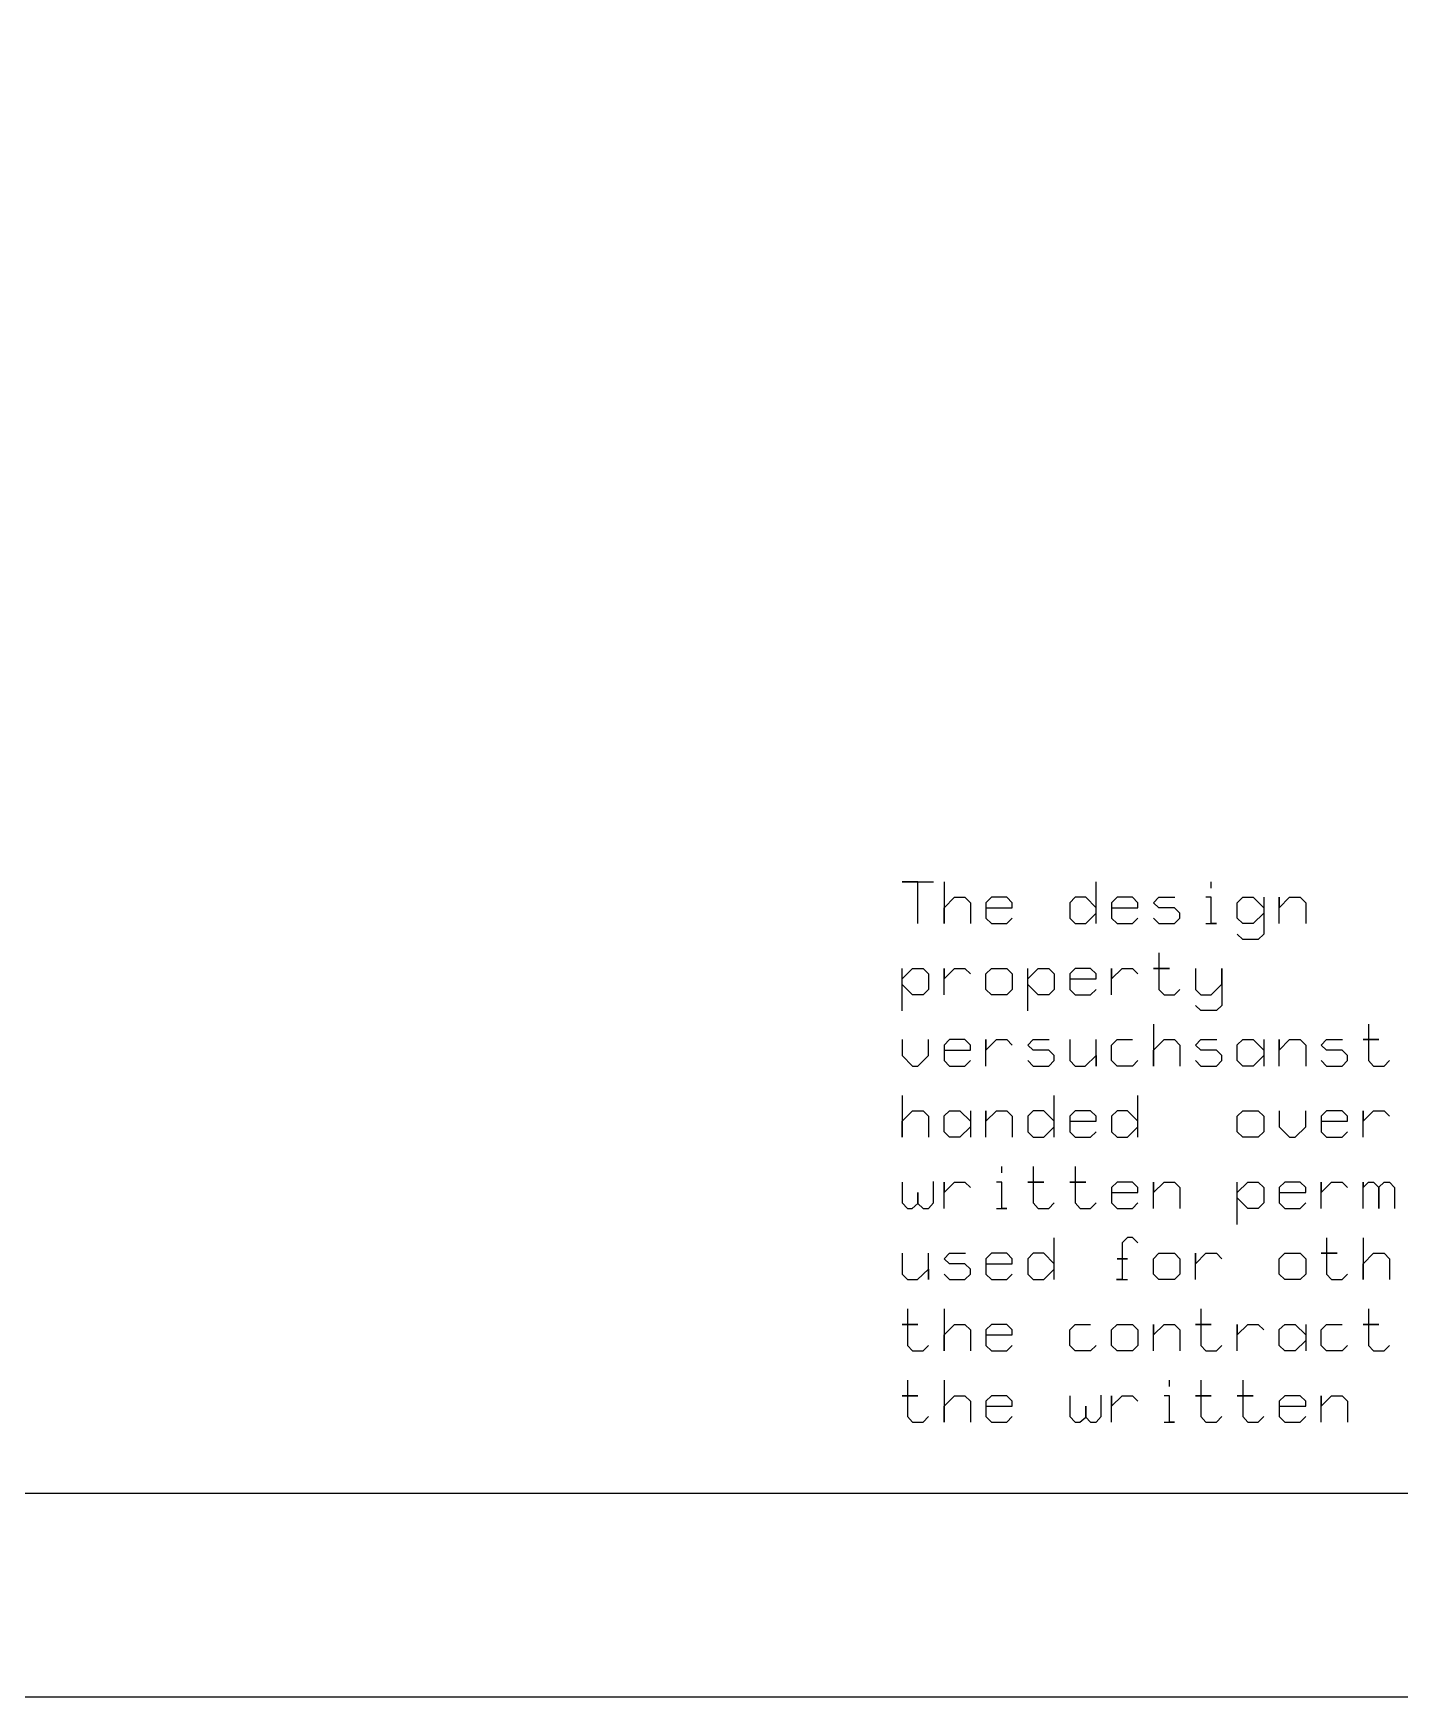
# Model space of a CAD drawing. Header units: millimetres. Extents: x 144707 to 335107, y -68023 to 180297.
# Drawn here: x 288591 to 295305, y 114398 to 122574 of the extents above; entities that cross this region are included whole.
import ezdxf

# ---------------------------------------------------------------- set-up
doc = ezdxf.new("R2010")
doc.units = ezdxf.units.MM
doc.layers.add('11', color=7, linetype='Continuous')

# ---------------------------------------------------------------- blocks, each defined once
blk = doc.blocks.new('A$C3242291E')
at = {"layer": '11', "color": 7, "linetype": 'Continuous'}
for points in [[(0, 0), (175200, 0), (175200, 65899.2), (0, 65899.2), (0, 0)], [(1000, 1000), (174200, 1000), (174200, 64899.2), (1000, 64899.2), (1000, 1000)], [(148231, 3800), (148231, 3902.9), (148231, 4005.9), (148231, 4005.9), (148153, 4005.9), (148153, 4005.9), (148307, 4005.9)], [(148359, 4005.9), (148359, 3902.9), (148359, 3800), (148359, 3800), (148359, 3878.2), (148359, 3878.2), (148410, 3929.7), (148410, 3929.7), (148462, 3929.7), (148462, 3929.7), (148489, 3902.9), (148489, 3902.9), (148489, 3800)], [(148565, 3878.2), (148694, 3878.2), (148694, 3878.2), (148694, 3902.9), (148694, 3902.9), (148668, 3929.7), (148668, 3929.7), (148592, 3929.7), (148592, 3929.7), (148565, 3902.9), (148565, 3902.9), (148565, 3826.8), (148565, 3826.8), (148592, 3800), (148592, 3800), (148668, 3800), (148668, 3800), (148694, 3826.8)], [(149106, 3800), (149106, 3878.2), (149106, 3878.2), (149055, 3929.7), (149055, 3929.7), (149003, 3929.7), (149003, 3929.7), (148977, 3902.9), (148977, 3902.9), (148977, 3826.8), (148977, 3826.8), (149003, 3800), (149003, 3800), (149055, 3800), (149055, 3800), (149106, 3851.5), (149106, 3851.5), (149106, 4005.9)], [(149182, 3878.2), (149312, 3878.2), (149312, 3878.2), (149312, 3902.9), (149312, 3902.9), (149285, 3929.7), (149285, 3929.7), (149209, 3929.7), (149209, 3929.7), (149182, 3902.9), (149182, 3902.9), (149182, 3826.8), (149182, 3826.8), (149209, 3800), (149209, 3800), (149285, 3800), (149285, 3800), (149312, 3826.8)], [(149388, 3826.8), (149415, 3800), (149415, 3800), (149491, 3800), (149491, 3800), (149518, 3826.8), (149518, 3826.8), (149518, 3851.5), (149518, 3851.5), (149491, 3878.2), (149491, 3878.2), (149415, 3878.2), (149415, 3878.2), (149388, 3902.9), (149388, 3902.9), (149415, 3929.7), (149415, 3929.7), (149493, 3929.7)], [(149646, 3800), (149697, 3800), (149697, 3800), (149672, 3800), (149672, 3800), (149672, 3929.7), (149672, 3929.7), (149646, 3929.7)], [(149672, 3975), (149672, 4005.9)], [(149930, 3929.7), (149930, 3851.5), (149930, 3851.5), (149878, 3800), (149878, 3800), (149827, 3800), (149827, 3800), (149800, 3826.8), (149800, 3826.8), (149800, 3902.9), (149800, 3902.9), (149827, 3929.7), (149827, 3929.7), (149878, 3929.7), (149878, 3929.7), (149930, 3878.2), (149930, 3878.2), (149930, 3748.5), (149930, 3748.5), (149903, 3721.8), (149903, 3721.8), (149827, 3721.8), (149827, 3721.8), (149800, 3748.5)], [(150006, 3800), (150006, 3929.7), (150006, 3929.7), (150006, 3878.2), (150006, 3878.2), (150057, 3929.7), (150057, 3929.7), (150109, 3929.7), (150109, 3929.7), (150136, 3902.9), (150136, 3902.9), (150136, 3800)], [(149415, 3655.9), (149415, 3579.7), (149415, 3579.7), (149388, 3579.7), (149388, 3579.7), (149467, 3579.7), (149467, 3579.7), (149415, 3579.7), (149415, 3579.7), (149415, 3476.8), (149415, 3476.8), (149440, 3450), (149440, 3450), (149491, 3450), (149491, 3450), (149518, 3476.8)], [(148153, 3371.8), (148153, 3528.2), (148153, 3528.2), (148204, 3579.7), (148204, 3579.7), (148256, 3579.7), (148256, 3579.7), (148283, 3552.9), (148283, 3552.9), (148283, 3476.8), (148283, 3476.8), (148256, 3450), (148256, 3450), (148204, 3450), (148204, 3450), (148153, 3501.5), (148153, 3501.5), (148153, 3579.7)], [(148359, 3450), (148359, 3579.7), (148359, 3579.7), (148359, 3528.2), (148359, 3528.2), (148410, 3579.7), (148410, 3579.7), (148462, 3579.7), (148462, 3579.7), (148489, 3552.9)], [(148668, 3450), (148592, 3450), (148592, 3450), (148565, 3476.8), (148565, 3476.8), (148565, 3552.9), (148565, 3552.9), (148592, 3579.7), (148592, 3579.7), (148668, 3579.7), (148668, 3579.7), (148694, 3552.9), (148694, 3552.9), (148694, 3476.8), (148694, 3476.8), (148668, 3450), (148668, 3450), (148592, 3450)], [(148771, 3371.8), (148771, 3528.2), (148771, 3528.2), (148822, 3579.7), (148822, 3579.7), (148874, 3579.7), (148874, 3579.7), (148900, 3552.9), (148900, 3552.9), (148900, 3476.8), (148900, 3476.8), (148874, 3450), (148874, 3450), (148822, 3450), (148822, 3450), (148771, 3501.5), (148771, 3501.5), (148771, 3579.7)], [(148977, 3528.2), (149106, 3528.2), (149106, 3528.2), (149106, 3552.9), (149106, 3552.9), (149079, 3579.7), (149079, 3579.7), (149003, 3579.7), (149003, 3579.7), (148977, 3552.9), (148977, 3552.9), (148977, 3476.8), (148977, 3476.8), (149003, 3450), (149003, 3450), (149079, 3450), (149079, 3450), (149106, 3476.8)], [(149182, 3450), (149182, 3579.7), (149182, 3579.7), (149182, 3528.2), (149182, 3528.2), (149234, 3579.7), (149234, 3579.7), (149285, 3579.7), (149285, 3579.7), (149312, 3552.9)], [(149594, 3580.1), (149594, 3475.9), (149594, 3475.9), (149620, 3450), (149620, 3450), (149671, 3450), (149671, 3450), (149724, 3501.7), (149724, 3501.7), (149724, 3580.1), (149724, 3580.1), (149724, 3398.1), (149724, 3398.1), (149698, 3372.2), (149698, 3372.2), (149621, 3372.2), (149621, 3372.2), (149594, 3398.1)], [(149388, 3305.9), (149388, 3202.9), (149388, 3100), (149388, 3100), (149388, 3178.2), (149388, 3178.2), (149440, 3229.7), (149440, 3229.7), (149491, 3229.7), (149491, 3229.7), (149518, 3202.9), (149518, 3202.9), (149518, 3100)], [(150445, 3305.9), (150445, 3229.7), (150445, 3229.7), (150418, 3229.7), (150418, 3229.7), (150496, 3229.7), (150496, 3229.7), (150445, 3229.7), (150445, 3229.7), (150445, 3126.8), (150445, 3126.8), (150469, 3100), (150469, 3100), (150521, 3100), (150521, 3100), (150547, 3126.8)], [(148153, 3229.7), (148153, 3151.5), (148153, 3151.5), (148204, 3100), (148204, 3100), (148231, 3100), (148231, 3100), (148283, 3151.5), (148283, 3151.5), (148283, 3229.7)], [(148359, 3178.2), (148489, 3178.2), (148489, 3178.2), (148489, 3202.9), (148489, 3202.9), (148462, 3229.7), (148462, 3229.7), (148386, 3229.7), (148386, 3229.7), (148359, 3202.9), (148359, 3202.9), (148359, 3126.8), (148359, 3126.8), (148386, 3100), (148386, 3100), (148462, 3100), (148462, 3100), (148489, 3126.8)], [(148565, 3100), (148565, 3229.7), (148565, 3229.7), (148565, 3178.2), (148565, 3178.2), (148616, 3229.7), (148616, 3229.7), (148668, 3229.7), (148668, 3229.7), (148694, 3202.9)], [(148771, 3126.8), (148797, 3100), (148797, 3100), (148874, 3100), (148874, 3100), (148900, 3126.8), (148900, 3126.8), (148900, 3151.5), (148900, 3151.5), (148874, 3178.2), (148874, 3178.2), (148797, 3178.2), (148797, 3178.2), (148771, 3202.9), (148771, 3202.9), (148797, 3229.7), (148797, 3229.7), (148876, 3229.7)], [(148977, 3229.7), (148977, 3126.8), (148977, 3126.8), (149003, 3100), (149003, 3100), (149053, 3100), (149053, 3100), (149106, 3151.5), (149106, 3151.5), (149106, 3100), (149106, 3100), (149106, 3229.7)], [(149312, 3126.8), (149285, 3100), (149285, 3100), (149209, 3100), (149209, 3100), (149182, 3126.8), (149182, 3126.8), (149182, 3202.9), (149182, 3202.9), (149209, 3229.7), (149209, 3229.7), (149285, 3229.7)], [(149594, 3126.8), (149621, 3100), (149621, 3100), (149697, 3100), (149697, 3100), (149724, 3126.8), (149724, 3126.8), (149724, 3151.5), (149724, 3151.5), (149697, 3178.2), (149697, 3178.2), (149621, 3178.2), (149621, 3178.2), (149594, 3202.9), (149594, 3202.9), (149621, 3229.7), (149621, 3229.7), (149699, 3229.7)], [(149930, 3229.7), (149930, 3151.5), (149930, 3151.5), (149878, 3100), (149878, 3100), (149827, 3100), (149827, 3100), (149800, 3126.8), (149800, 3126.8), (149800, 3205), (149800, 3205), (149827, 3229.7), (149827, 3229.7), (149878, 3229.7), (149878, 3229.7), (149930, 3178.2), (149930, 3178.2), (149930, 3100)], [(150006, 3100), (150006, 3229.7), (150006, 3229.7), (150006, 3178.2), (150006, 3178.2), (150057, 3229.7), (150057, 3229.7), (150109, 3229.7), (150109, 3229.7), (150136, 3202.9), (150136, 3202.9), (150136, 3100)], [(150212, 3126.8), (150239, 3100), (150239, 3100), (150315, 3100), (150315, 3100), (150342, 3126.8), (150342, 3126.8), (150342, 3151.5), (150342, 3151.5), (150315, 3178.2), (150315, 3178.2), (150239, 3178.2), (150239, 3178.2), (150212, 3202.9), (150212, 3202.9), (150239, 3229.7), (150239, 3229.7), (150317, 3229.7)], [(148153, 2955.9), (148153, 2852.9), (148153, 2750), (148153, 2750), (148153, 2828.2), (148153, 2828.2), (148204, 2879.7), (148204, 2879.7), (148256, 2879.7), (148256, 2879.7), (148283, 2852.9), (148283, 2852.9), (148283, 2750)], [(148900, 2750), (148900, 2828.2), (148900, 2828.2), (148849, 2879.7), (148849, 2879.7), (148797, 2879.7), (148797, 2879.7), (148771, 2852.9), (148771, 2852.9), (148771, 2776.8), (148771, 2776.8), (148797, 2750), (148797, 2750), (148849, 2750), (148849, 2750), (148900, 2801.5), (148900, 2801.5), (148900, 2955.9)], [(149312, 2750), (149312, 2828.2), (149312, 2828.2), (149261, 2879.7), (149261, 2879.7), (149209, 2879.7), (149209, 2879.7), (149182, 2852.9), (149182, 2852.9), (149182, 2776.8), (149182, 2776.8), (149209, 2750), (149209, 2750), (149261, 2750), (149261, 2750), (149312, 2801.5), (149312, 2801.5), (149312, 2955.9)], [(148489, 2879.7), (148489, 2801.5), (148489, 2801.5), (148437, 2750), (148437, 2750), (148386, 2750), (148386, 2750), (148359, 2776.8), (148359, 2776.8), (148359, 2855), (148359, 2855), (148386, 2879.7), (148386, 2879.7), (148437, 2879.7), (148437, 2879.7), (148489, 2828.2), (148489, 2828.2), (148489, 2750)], [(148565, 2750), (148565, 2879.7), (148565, 2879.7), (148565, 2828.2), (148565, 2828.2), (148616, 2879.7), (148616, 2879.7), (148668, 2879.7), (148668, 2879.7), (148694, 2852.9), (148694, 2852.9), (148694, 2750)], [(148977, 2828.2), (149106, 2828.2), (149106, 2828.2), (149106, 2852.9), (149106, 2852.9), (149079, 2879.7), (149079, 2879.7), (149003, 2879.7), (149003, 2879.7), (148977, 2852.9), (148977, 2852.9), (148977, 2776.8), (148977, 2776.8), (149003, 2750), (149003, 2750), (149079, 2750), (149079, 2750), (149106, 2776.8)], [(149903, 2750), (149827, 2750), (149827, 2750), (149800, 2776.8), (149800, 2776.8), (149800, 2852.9), (149800, 2852.9), (149827, 2879.7), (149827, 2879.7), (149903, 2879.7), (149903, 2879.7), (149930, 2852.9), (149930, 2852.9), (149930, 2776.8), (149930, 2776.8), (149903, 2750), (149903, 2750), (149827, 2750)], [(150006, 2879.7), (150006, 2801.5), (150006, 2801.5), (150057, 2750), (150057, 2750), (150084, 2750), (150084, 2750), (150136, 2801.5), (150136, 2801.5), (150136, 2879.7)], [(150212, 2828.2), (150342, 2828.2), (150342, 2828.2), (150342, 2852.9), (150342, 2852.9), (150315, 2879.7), (150315, 2879.7), (150239, 2879.7), (150239, 2879.7), (150212, 2852.9), (150212, 2852.9), (150212, 2776.8), (150212, 2776.8), (150239, 2750), (150239, 2750), (150315, 2750), (150315, 2750), (150342, 2776.8)], [(150418, 2750), (150418, 2879.7), (150418, 2879.7), (150418, 2828.2), (150418, 2828.2), (150469, 2879.7), (150469, 2879.7), (150521, 2879.7), (150521, 2879.7), (150547, 2852.9)], [(148643, 2575), (148643, 2605.9)], [(148797, 2605.9), (148797, 2529.7), (148797, 2529.7), (148771, 2529.7), (148771, 2529.7), (148849, 2529.7), (148849, 2529.7), (148797, 2529.7), (148797, 2529.7), (148797, 2426.8), (148797, 2426.8), (148822, 2400), (148822, 2400), (148874, 2400), (148874, 2400), (148900, 2426.8)], [(149003, 2605.9), (149003, 2529.7), (149003, 2529.7), (148977, 2529.7), (148977, 2529.7), (149055, 2529.7), (149055, 2529.7), (149003, 2529.7), (149003, 2529.7), (149003, 2426.8), (149003, 2426.8), (149028, 2400), (149028, 2400), (149079, 2400), (149079, 2400), (149106, 2426.8)], [(148153, 2529.7), (148153, 2426.8), (148153, 2426.8), (148180, 2400), (148180, 2400), (148202, 2400), (148202, 2400), (148231, 2424.7), (148231, 2424.7), (148231, 2478.2), (148231, 2478.2), (148231, 2424.7), (148231, 2424.7), (148256, 2400), (148256, 2400), (148283, 2400), (148283, 2400), (148307, 2426.8), (148307, 2426.8), (148307, 2531.8)], [(148359, 2400), (148359, 2529.7), (148359, 2529.7), (148359, 2478.2), (148359, 2478.2), (148410, 2529.7), (148410, 2529.7), (148462, 2529.7), (148462, 2529.7), (148489, 2502.9)], [(148616, 2400), (148668, 2400), (148668, 2400), (148643, 2400), (148643, 2400), (148643, 2529.7), (148643, 2529.7), (148616, 2529.7)], [(149182, 2478.2), (149312, 2478.2), (149312, 2478.2), (149312, 2502.9), (149312, 2502.9), (149285, 2529.7), (149285, 2529.7), (149209, 2529.7), (149209, 2529.7), (149182, 2502.9), (149182, 2502.9), (149182, 2426.8), (149182, 2426.8), (149209, 2400), (149209, 2400), (149285, 2400), (149285, 2400), (149312, 2426.8)], [(149388, 2400), (149388, 2529.7), (149388, 2529.7), (149388, 2478.2), (149388, 2478.2), (149440, 2529.7), (149440, 2529.7), (149491, 2529.7), (149491, 2529.7), (149518, 2502.9), (149518, 2502.9), (149518, 2400)], [(149800, 2321.8), (149800, 2478.2), (149800, 2478.2), (149852, 2529.7), (149852, 2529.7), (149903, 2529.7), (149903, 2529.7), (149930, 2502.9), (149930, 2502.9), (149930, 2426.8), (149930, 2426.8), (149903, 2400), (149903, 2400), (149852, 2400), (149852, 2400), (149800, 2451.5), (149800, 2451.5), (149800, 2529.7)], [(150006, 2478.2), (150136, 2478.2), (150136, 2478.2), (150136, 2502.9), (150136, 2502.9), (150109, 2529.7), (150109, 2529.7), (150033, 2529.7), (150033, 2529.7), (150006, 2502.9), (150006, 2502.9), (150006, 2426.8), (150006, 2426.8), (150033, 2400), (150033, 2400), (150109, 2400), (150109, 2400), (150136, 2426.8)], [(150212, 2400), (150212, 2529.7), (150212, 2529.7), (150212, 2478.2), (150212, 2478.2), (150263, 2529.7), (150263, 2529.7), (150315, 2529.7), (150315, 2529.7), (150342, 2502.9)], [(150418, 2400), (150418, 2529.7), (150418, 2529.7), (150418, 2502.9), (150418, 2502.9), (150445, 2529.7), (150445, 2529.7), (150469, 2529.7), (150469, 2529.7), (150496, 2502.9), (150496, 2502.9), (150496, 2400), (150496, 2400), (150496, 2505), (150496, 2505), (150521, 2529.7), (150521, 2529.7), (150547, 2529.7), (150547, 2529.7), (150572, 2502.9), (150572, 2502.9), (150572, 2400)], [(148900, 2050), (148900, 2128.2), (148900, 2128.2), (148849, 2179.7), (148849, 2179.7), (148797, 2179.7), (148797, 2179.7), (148771, 2152.9), (148771, 2152.9), (148771, 2076.8), (148771, 2076.8), (148797, 2050), (148797, 2050), (148849, 2050), (148849, 2050), (148900, 2101.5), (148900, 2101.5), (148900, 2255.9)], [(149312, 2231.2), (149285, 2257.9), (149285, 2257.9), (149261, 2257.9), (149261, 2257.9), (149234, 2231.2), (149234, 2231.2), (149234, 2152.9), (149234, 2152.9), (149209, 2152.9), (149209, 2152.9), (149261, 2152.9), (149261, 2152.9), (149234, 2152.9), (149234, 2152.9), (149234, 2050), (149234, 2050), (149207, 2050), (149207, 2050), (149261, 2050)], [(150239, 2255.9), (150239, 2179.7), (150239, 2179.7), (150212, 2179.7), (150212, 2179.7), (150290, 2179.7), (150290, 2179.7), (150239, 2179.7), (150239, 2179.7), (150239, 2076.8), (150239, 2076.8), (150263, 2050), (150263, 2050), (150315, 2050), (150315, 2050), (150342, 2076.8)], [(150418, 2255.9), (150418, 2152.9), (150418, 2050), (150418, 2050), (150418, 2128.2), (150418, 2128.2), (150469, 2179.7), (150469, 2179.7), (150521, 2179.7), (150521, 2179.7), (150547, 2152.9), (150547, 2152.9), (150547, 2050)], [(148153, 2179.7), (148153, 2076.8), (148153, 2076.8), (148180, 2050), (148180, 2050), (148229, 2050), (148229, 2050), (148283, 2101.5), (148283, 2101.5), (148283, 2050), (148283, 2050), (148283, 2179.7)], [(148359, 2076.8), (148386, 2050), (148386, 2050), (148462, 2050), (148462, 2050), (148489, 2076.8), (148489, 2076.8), (148489, 2101.5), (148489, 2101.5), (148462, 2128.2), (148462, 2128.2), (148386, 2128.2), (148386, 2128.2), (148359, 2152.9), (148359, 2152.9), (148386, 2179.7), (148386, 2179.7), (148464, 2179.7)], [(148565, 2128.2), (148694, 2128.2), (148694, 2128.2), (148694, 2152.9), (148694, 2152.9), (148668, 2179.7), (148668, 2179.7), (148592, 2179.7), (148592, 2179.7), (148565, 2152.9), (148565, 2152.9), (148565, 2076.8), (148565, 2076.8), (148592, 2050), (148592, 2050), (148668, 2050), (148668, 2050), (148694, 2076.8)], [(149491, 2050), (149415, 2050), (149415, 2050), (149388, 2076.8), (149388, 2076.8), (149388, 2152.9), (149388, 2152.9), (149415, 2179.7), (149415, 2179.7), (149491, 2179.7), (149491, 2179.7), (149518, 2152.9), (149518, 2152.9), (149518, 2076.8), (149518, 2076.8), (149491, 2050), (149491, 2050), (149415, 2050)], [(149594, 2050), (149594, 2179.7), (149594, 2179.7), (149594, 2128.2), (149594, 2128.2), (149646, 2179.7), (149646, 2179.7), (149697, 2179.7), (149697, 2179.7), (149724, 2152.9)], [(150109, 2050), (150033, 2050), (150033, 2050), (150006, 2076.8), (150006, 2076.8), (150006, 2152.9), (150006, 2152.9), (150033, 2179.7), (150033, 2179.7), (150109, 2179.7), (150109, 2179.7), (150136, 2152.9), (150136, 2152.9), (150136, 2076.8), (150136, 2076.8), (150109, 2050), (150109, 2050), (150033, 2050)], [(148180, 1905.9), (148180, 1829.7), (148180, 1829.7), (148153, 1829.7), (148153, 1829.7), (148231, 1829.7), (148231, 1829.7), (148180, 1829.7), (148180, 1829.7), (148180, 1726.8), (148180, 1726.8), (148204, 1700), (148204, 1700), (148256, 1700), (148256, 1700), (148283, 1726.8)], [(148359, 1905.9), (148359, 1802.9), (148359, 1700), (148359, 1700), (148359, 1778.2), (148359, 1778.2), (148410, 1829.7), (148410, 1829.7), (148462, 1829.7), (148462, 1829.7), (148489, 1802.9), (148489, 1802.9), (148489, 1700)], [(149621, 1905.9), (149621, 1829.7), (149621, 1829.7), (149594, 1829.7), (149594, 1829.7), (149672, 1829.7), (149672, 1829.7), (149621, 1829.7), (149621, 1829.7), (149621, 1726.8), (149621, 1726.8), (149646, 1700), (149646, 1700), (149697, 1700), (149697, 1700), (149724, 1726.8)], [(150445, 1905.9), (150445, 1829.7), (150445, 1829.7), (150418, 1829.7), (150418, 1829.7), (150496, 1829.7), (150496, 1829.7), (150445, 1829.7), (150445, 1829.7), (150445, 1726.8), (150445, 1726.8), (150469, 1700), (150469, 1700), (150521, 1700), (150521, 1700), (150547, 1726.8)], [(148565, 1778.2), (148694, 1778.2), (148694, 1778.2), (148694, 1802.9), (148694, 1802.9), (148668, 1829.7), (148668, 1829.7), (148592, 1829.7), (148592, 1829.7), (148565, 1802.9), (148565, 1802.9), (148565, 1726.8), (148565, 1726.8), (148592, 1700), (148592, 1700), (148668, 1700), (148668, 1700), (148694, 1726.8)], [(149106, 1726.8), (149079, 1700), (149079, 1700), (149003, 1700), (149003, 1700), (148977, 1726.8), (148977, 1726.8), (148977, 1802.9), (148977, 1802.9), (149003, 1829.7), (149003, 1829.7), (149079, 1829.7)], [(149285, 1700), (149209, 1700), (149209, 1700), (149182, 1726.8), (149182, 1726.8), (149182, 1802.9), (149182, 1802.9), (149209, 1829.7), (149209, 1829.7), (149285, 1829.7), (149285, 1829.7), (149312, 1802.9), (149312, 1802.9), (149312, 1726.8), (149312, 1726.8), (149285, 1700), (149285, 1700), (149209, 1700)], [(149388, 1700), (149388, 1829.7), (149388, 1829.7), (149388, 1778.2), (149388, 1778.2), (149440, 1829.7), (149440, 1829.7), (149491, 1829.7), (149491, 1829.7), (149518, 1802.9), (149518, 1802.9), (149518, 1700)], [(149800, 1700), (149800, 1829.7), (149800, 1829.7), (149800, 1778.2), (149800, 1778.2), (149852, 1829.7), (149852, 1829.7), (149903, 1829.7), (149903, 1829.7), (149930, 1802.9)], [(150136, 1829.7), (150136, 1751.5), (150136, 1751.5), (150084, 1700), (150084, 1700), (150033, 1700), (150033, 1700), (150006, 1726.8), (150006, 1726.8), (150006, 1805), (150006, 1805), (150033, 1829.7), (150033, 1829.7), (150084, 1829.7), (150084, 1829.7), (150136, 1778.2), (150136, 1778.2), (150136, 1700)], [(150342, 1726.8), (150315, 1700), (150315, 1700), (150239, 1700), (150239, 1700), (150212, 1726.8), (150212, 1726.8), (150212, 1802.9), (150212, 1802.9), (150239, 1829.7), (150239, 1829.7), (150315, 1829.7)], [(148180, 1555.9), (148180, 1479.7), (148180, 1479.7), (148153, 1479.7), (148153, 1479.7), (148231, 1479.7), (148231, 1479.7), (148180, 1479.7), (148180, 1479.7), (148180, 1376.8), (148180, 1376.8), (148204, 1350), (148204, 1350), (148256, 1350), (148256, 1350), (148283, 1376.8)], [(148359, 1555.9), (148359, 1452.9), (148359, 1350), (148359, 1350), (148359, 1428.2), (148359, 1428.2), (148410, 1479.7), (148410, 1479.7), (148462, 1479.7), (148462, 1479.7), (148489, 1452.9), (148489, 1452.9), (148489, 1350)], [(149467, 1525), (149467, 1555.9)], [(149621, 1555.9), (149621, 1479.7), (149621, 1479.7), (149594, 1479.7), (149594, 1479.7), (149672, 1479.7), (149672, 1479.7), (149621, 1479.7), (149621, 1479.7), (149621, 1376.8), (149621, 1376.8), (149646, 1350), (149646, 1350), (149697, 1350), (149697, 1350), (149724, 1376.8)], [(149827, 1555.9), (149827, 1479.7), (149827, 1479.7), (149800, 1479.7), (149800, 1479.7), (149878, 1479.7), (149878, 1479.7), (149827, 1479.7), (149827, 1479.7), (149827, 1376.8), (149827, 1376.8), (149852, 1350), (149852, 1350), (149903, 1350), (149903, 1350), (149930, 1376.8)], [(148565, 1428.2), (148694, 1428.2), (148694, 1428.2), (148694, 1452.9), (148694, 1452.9), (148668, 1479.7), (148668, 1479.7), (148592, 1479.7), (148592, 1479.7), (148565, 1452.9), (148565, 1452.9), (148565, 1376.8), (148565, 1376.8), (148592, 1350), (148592, 1350), (148668, 1350), (148668, 1350), (148694, 1376.8)], [(148977, 1479.7), (148977, 1376.8), (148977, 1376.8), (149003, 1350), (149003, 1350), (149026, 1350), (149026, 1350), (149055, 1374.7), (149055, 1374.7), (149055, 1428.2), (149055, 1428.2), (149055, 1374.7), (149055, 1374.7), (149079, 1350), (149079, 1350), (149106, 1350), (149106, 1350), (149131, 1376.8), (149131, 1376.8), (149131, 1481.8)], [(149182, 1350), (149182, 1479.7), (149182, 1479.7), (149182, 1428.2), (149182, 1428.2), (149234, 1479.7), (149234, 1479.7), (149285, 1479.7), (149285, 1479.7), (149312, 1452.9)], [(149440, 1350), (149491, 1350), (149491, 1350), (149467, 1350), (149467, 1350), (149467, 1479.7), (149467, 1479.7), (149440, 1479.7)], [(150006, 1428.2), (150136, 1428.2), (150136, 1428.2), (150136, 1452.9), (150136, 1452.9), (150109, 1479.7), (150109, 1479.7), (150033, 1479.7), (150033, 1479.7), (150006, 1452.9), (150006, 1452.9), (150006, 1376.8), (150006, 1376.8), (150033, 1350), (150033, 1350), (150109, 1350), (150109, 1350), (150136, 1376.8)], [(150212, 1350), (150212, 1479.7), (150212, 1479.7), (150212, 1428.2), (150212, 1428.2), (150263, 1479.7), (150263, 1479.7), (150315, 1479.7), (150315, 1479.7), (150342, 1452.9), (150342, 1452.9), (150342, 1350)]]:
    blk.add_lwpolyline(points, dxfattribs=at)

msp = doc.modelspace()

# ---------------------------------------------------------------- block references
msp.add_blockref('A$C3242291E', (144707.3451, 114397.7284))

doc.saveas('drawing.dxf')
